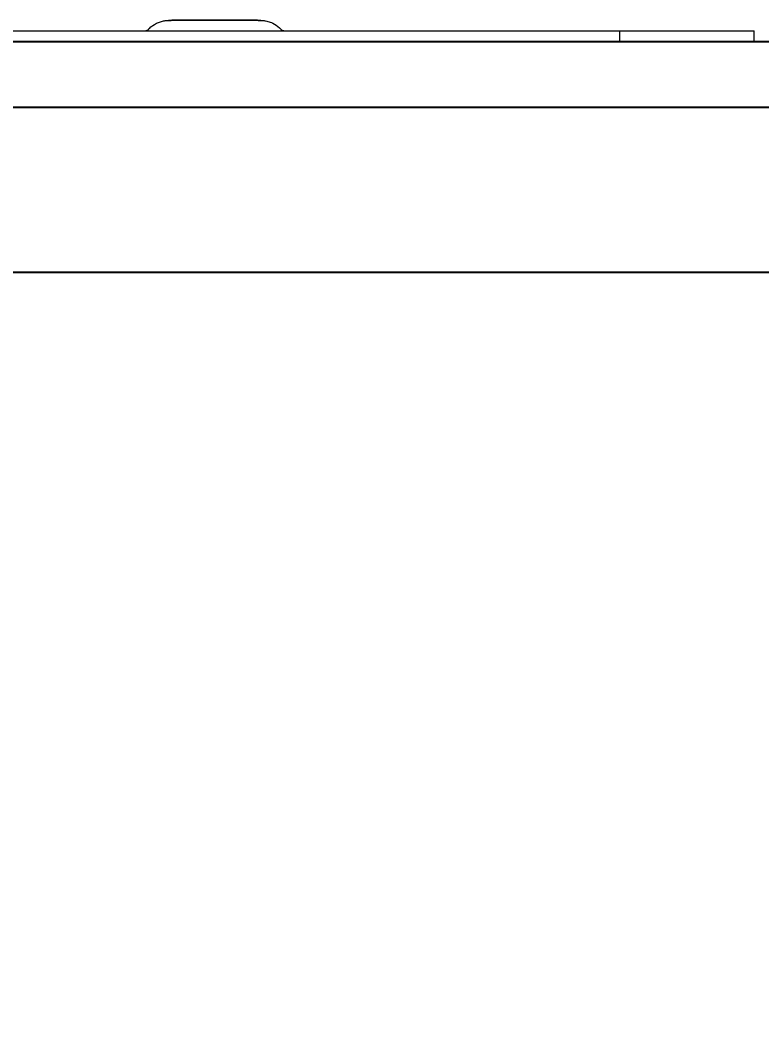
# Model space of a CAD drawing. Header units: inches. Extents: x -456 to 658, y -232 to 0.
# Drawn here: x -182.877 to -179.654, y -36.581 to -32.189 of the extents above; entities that cross this region are included whole.
import ezdxf

# ---------------------------------------------------------------- set-up
doc = ezdxf.new("R2010")
doc.units = ezdxf.units.IN
doc.header["$MEASUREMENT"] = 0
doc.styles.get("Standard").update_dxf_attribs({"font": 'arial.ttf'})
doc.dimstyles.get("Standard").update_dxf_attribs({"dimtxt": 0.18, "dimasz": 0.18, "dimexe": 0.18, "dimexo": 0.0625, "dimgap": 0.09, "dimtad": 0, "dimtih": 1, "dimtoh": 1, "dimdec": 4, "dimzin": 0, "dimdsep": 46, "dimtxsty": 'Standard', "dimcen": 0.09, "dimadec": 0, "dimazin": 0, "dimtfac": 1, "dimtdec": 4, "dimtofl": 0, "dimtmove": 0, "dimatfit": 3, "dimfxl": 1, "dimtolj": 1, "dimtzin": 0, "dimarcsym": 0})

# ---------------------------------------------------------------- blocks, each defined once
blk = doc.blocks.new('*D38')
at = {"color": 0, "lineweight": -2, "transparency": 16777216}
for p, q in [((-116.1649, -32.9605), (-116.1649, -46.1394)), ((-184.9635, -33.0321), (-184.9635, -46.1394)), ((-182.8035, -43.9794), (-161.0484, -43.9794)), ((-118.3249, -43.9794), (-140.0801, -43.9794))]:
    blk.add_line(p, q, dxfattribs=at)
at = {"color": 0, "transparency": 16777216}
for points in [[(-182.8035, -43.6194), (-182.8035, -44.3394), (-184.9635, -43.9794)], [(-118.3249, -43.6194), (-118.3249, -44.3394), (-116.1649, -43.9794)]]:
    blk.add_solid(points, dxfattribs=at)
at = {"layer": 'Defpoints', "color": 0, "transparency": 16777216}
for p in [(-116.1649, -32.2105), (-184.9635, -32.2821), (-116.1649, -43.9794)]:
    blk.add_point(p, dxfattribs=at)
at = {"color": 0, "transparency": 16777216, "insert": (-150.5642, -43.9794), "char_height": 3, "attachment_point": 5}
blk.add_mtext('\\A1;##" MAX."', dxfattribs=at)

msp = doc.modelspace()

# ---------------------------------------------------------------- linework, layer by layer
at = {"color": 0, "linetype": 'Continuous', "lineweight": 0}
for p, q in [((-190.24078, -32.23521), (-179.6863, -32.23521)), ((-180.27266, -32.23521), (-180.27266, -32.28212)), ((-179.6863, -32.28212), (-179.6863, -32.23521)), ((-179.6863, -32.28212), (-190.24078, -32.28212))]:
    msp.add_line(p, q, dxfattribs=at)
for points in [[(0, -32.28212), (-228.1713, -32.28212)], [(0, -32.56878), (-228.1713, -32.56878)], [(0, -33.28543), (-228.1713, -33.28543)]]:
    msp.add_lwpolyline(points)
for points, knots in [([(-182.31575, -32.22466), (-182.30688, -32.21562), (-182.29641, -32.20794), (-182.27953, -32.19937), (-182.27369, -32.19697), (-182.26189, -32.1932), (-182.2558, -32.19178), (-182.24833, -32.19062), (-182.24671, -32.1904), (-182.24399, -32.19009), (-182.24285, -32.18998), (-182.2405, -32.18978), (-182.23938, -32.1897), (-182.23755, -32.18959), (-182.23682, -32.18956), (-182.23498, -32.18948), (-182.23407, -32.18945), (-182.23054, -32.18935), (-182.22797, -32.18931), (-182.21955, -32.1892), (-182.21292, -32.18914), (-182.19237, -32.189), (-182.17616, -32.18892), (-182.14025, -32.18881), (-182.12047, -32.18876), (-182.07913, -32.1887), (-182.05706, -32.18868), (-182.01341, -32.18868), (-181.99127, -32.1887), (-181.94973, -32.18875), (-181.92979, -32.18879), (-181.89464, -32.1889), (-181.87898, -32.18896), (-181.8538, -32.18911), (-181.84408, -32.18919), (-181.8339, -32.18934), (-181.83165, -32.18936), (-181.82741, -32.18953), (-181.82666, -32.18956), (-181.82464, -32.18967), (-181.82326, -32.18975), (-181.82001, -32.19003), (-181.81825, -32.19022), (-181.81466, -32.19068), (-181.81282, -32.19097), (-181.80753, -32.19191), (-181.80404, -32.19269), (-181.79343, -32.19559), (-181.78638, -32.19825), (-181.76901, -32.2068), (-181.75903, -32.21378), (-181.74952, -32.22288), (-181.74862, -32.22376), (-181.74774, -32.22466)], [0, 0, 0, 0, 0.03238139, 0.03238139, 0.04844094, 0.04844094, 0.06417149, 0.06417149, 0.06857833, 0.06857833, 0.07208835, 0.07208835, 0.07670277, 0.07670277, 0.08145948, 0.08145948, 0.09041954, 0.09041954, 0.11725746, 0.11725746, 0.15772567, 0.15772567, 0.21884059, 0.21884059, 0.2752867, 0.2752867, 0.33119478, 0.33119478, 0.38695804, 0.38695804, 0.44275993, 0.44275993, 0.49865444, 0.49865444, 0.55493854, 0.55493854, 0.5847566, 0.5847566, 0.59029468, 0.59029468, 0.59631849, 0.59631849, 0.60139315, 0.60139315, 0.60631251, 0.60631251, 0.61548295, 0.61548295, 0.63458036, 0.63458036, 0.66503367, 0.66503367, 0.66825413, 0.66825413, 0.66825413, 0.66825413]), ([(-181.83151, -32.18952), (-181.83125, -32.18946), (-181.83232, -32.18941), (-181.83471, -32.18935), (-181.8371, -32.1893), (-181.84077, -32.18925), (-181.84569, -32.1892), (-181.85062, -32.18915), (-181.85672, -32.1891), (-181.86398, -32.18905), (-181.87124, -32.18901), (-181.87952, -32.18897), (-181.88884, -32.18893), (-181.89816, -32.18889), (-181.90835, -32.18886), (-181.91936, -32.18882), (-181.93036, -32.18879), (-181.94196, -32.18877), (-181.95422, -32.18875), (-181.96648, -32.18873), (-181.97916, -32.18871), (-181.99221, -32.1887), (-182.00526, -32.18869), (-182.01842, -32.18868), (-182.03172, -32.18868), (-182.04503, -32.18868), (-182.05821, -32.18869), (-182.07128, -32.1887), (-182.08435, -32.18871), (-182.09704, -32.18873), (-182.10931, -32.18875), (-182.12157, -32.18877), (-182.13318, -32.18879), (-182.14418, -32.18882), (-182.15518, -32.18886), (-182.16536, -32.18889), (-182.17468, -32.18893), (-182.18401, -32.18897), (-182.1923, -32.18901), (-182.19955, -32.18905), (-182.20681, -32.1891), (-182.21288, -32.18915), (-182.21781, -32.1892), (-182.22273, -32.18925), (-182.2264, -32.1893), (-182.22878, -32.18935), (-182.23117, -32.18941), (-182.23223, -32.18946), (-182.23198, -32.18952)], [0, 0, 0, 0, 0.0625, 0.0625, 0.0625, 0.125, 0.125, 0.125, 0.1875, 0.1875, 0.1875, 0.25, 0.25, 0.25, 0.3125, 0.3125, 0.3125, 0.375, 0.375, 0.375, 0.4375, 0.4375, 0.4375, 0.5, 0.5, 0.5, 0.5625, 0.5625, 0.5625, 0.625, 0.625, 0.625, 0.6875, 0.6875, 0.6875, 0.75, 0.75, 0.75, 0.8125, 0.8125, 0.8125, 0.875, 0.875, 0.875, 0.9375, 0.9375, 0.9375, 1, 1, 1, 1]), ([(-181.83151, -32.18952), (-181.83125, -32.18946), (-181.8323, -32.18941), (-181.83467, -32.18935), (-181.83527, -32.18934), (-181.83594, -32.18933), (-181.8367, -32.18931), (-181.83746, -32.1893), (-181.8383, -32.18929), (-181.83921, -32.18928), (-181.84104, -32.18925), (-181.84318, -32.18922), (-181.84562, -32.1892), (-181.84805, -32.18917), (-181.85079, -32.18915), (-181.85384, -32.18913), (-181.85536, -32.18911), (-181.85696, -32.1891), (-181.85863, -32.18909), (-181.86031, -32.18908), (-181.86207, -32.18907), (-181.86389, -32.18906), (-181.87117, -32.18901), (-181.87946, -32.18897), (-181.88871, -32.18893), (-181.89334, -32.18891), (-181.89821, -32.18889), (-181.90333, -32.18887), (-181.90589, -32.18887), (-181.90852, -32.18886), (-181.91118, -32.18885), (-181.91384, -32.18884), (-181.91654, -32.18883), (-181.91929, -32.18882), (-181.93026, -32.18879), (-181.94186, -32.18877), (-181.9541, -32.18875), (-181.95717, -32.18874), (-181.96027, -32.18874), (-181.96341, -32.18873), (-181.96655, -32.18873), (-181.96973, -32.18872), (-181.97291, -32.18872), (-181.97927, -32.18871), (-181.98569, -32.18871), (-181.99217, -32.1887), (-182.00512, -32.18869), (-182.01829, -32.18868), (-182.03168, -32.18868), (-182.04507, -32.18868), (-182.05827, -32.18869), (-182.07127, -32.1887), (-182.07777, -32.18871), (-182.08423, -32.18871), (-182.09063, -32.18872), (-182.09703, -32.18873), (-182.10328, -32.18874), (-182.10938, -32.18875), (-182.12158, -32.18877), (-182.13319, -32.18879), (-182.14421, -32.18882), (-182.14697, -32.18883), (-182.14969, -32.18884), (-182.15236, -32.18885), (-182.15503, -32.18886), (-182.15763, -32.18887), (-182.16018, -32.18887), (-182.16528, -32.18889), (-182.17013, -32.18891), (-182.17475, -32.18893), (-182.17938, -32.18895), (-182.18376, -32.18897), (-182.18791, -32.18899), (-182.18999, -32.189), (-182.192, -32.18901), (-182.19396, -32.18902), (-182.19592, -32.18903), (-182.19781, -32.18904), (-182.19963, -32.18906), (-182.20691, -32.1891), (-182.21297, -32.18915), (-182.21786, -32.1892), (-182.2203, -32.18922), (-182.22244, -32.18925), (-182.22428, -32.18928), (-182.2252, -32.18929), (-182.22604, -32.1893), (-182.2268, -32.18932), (-182.22755, -32.18933), (-182.22822, -32.18934), (-182.22881, -32.18935), (-182.23117, -32.18941), (-182.23223, -32.18946), (-182.23198, -32.18952)], [0, 0, 0, 0, 0.0625, 0.0625, 0.0625, 0.078125, 0.078125, 0.078125, 0.09375, 0.09375, 0.09375, 0.125, 0.125, 0.125, 0.15625, 0.15625, 0.15625, 0.171875, 0.171875, 0.171875, 0.1875, 0.1875, 0.1875, 0.25, 0.25, 0.25, 0.28125, 0.28125, 0.28125, 0.296875, 0.296875, 0.296875, 0.3125, 0.3125, 0.3125, 0.375, 0.375, 0.375, 0.390625, 0.390625, 0.390625, 0.40625, 0.40625, 0.40625, 0.4375, 0.4375, 0.4375, 0.5, 0.5, 0.5, 0.5625, 0.5625, 0.5625, 0.59375, 0.59375, 0.59375, 0.625, 0.625, 0.625, 0.6875, 0.6875, 0.6875, 0.703125, 0.703125, 0.703125, 0.71875, 0.71875, 0.71875, 0.75, 0.75, 0.75, 0.78125, 0.78125, 0.78125, 0.796875, 0.796875, 0.796875, 0.8125, 0.8125, 0.8125, 0.875, 0.875, 0.875, 0.90625, 0.90625, 0.90625, 0.921875, 0.921875, 0.921875, 0.9375, 0.9375, 0.9375, 1, 1, 1, 1]), ([(-182.34086, -32.23521), (-182.33853, -32.23521), (-182.33616, -32.23497), (-182.33084, -32.23389), (-182.32788, -32.23287), (-182.32167, -32.22976), (-182.31845, -32.22742), (-182.31574, -32.22466)], [0, 0, 0, 0, 0.006003701, 0.006003701, 0.013881737, 0.013881737, 0.023777622, 0.023777622, 0.023777622, 0.023777622]), ([(-181.74774, -32.22466), (-181.74509, -32.22737), (-181.74195, -32.22967), (-181.73518, -32.23311), (-181.73144, -32.2343), (-181.726, -32.23509), (-181.7243, -32.23521), (-181.72262, -32.23521)], [0, 0, 0, 0, 0.00969282, 0.00969282, 0.019446571, 0.019446571, 0.023766106, 0.023766106, 0.023766106, 0.023766106])]:
    msp.add_open_spline(points, degree=3, knots=knots, dxfattribs=at)

# ---------------------------------------------------------------- dimensions: what is measured, and where the dimension line sits
dim = msp.add_linear_dim(base=(-116.16491, -43.97939), p1=(-184.96354, -32.28212), p2=(-116.16491, -32.21045), text='##" MAX."', dimstyle='Standard', override={"dimscale": 12, "dimtxt": 0.25})
dim.commit()
dim.dimension.update_dxf_attribs({"geometry": '*D38', "text_midpoint": (-150.56423, -43.97939)})

doc.saveas('drawing.dxf')
